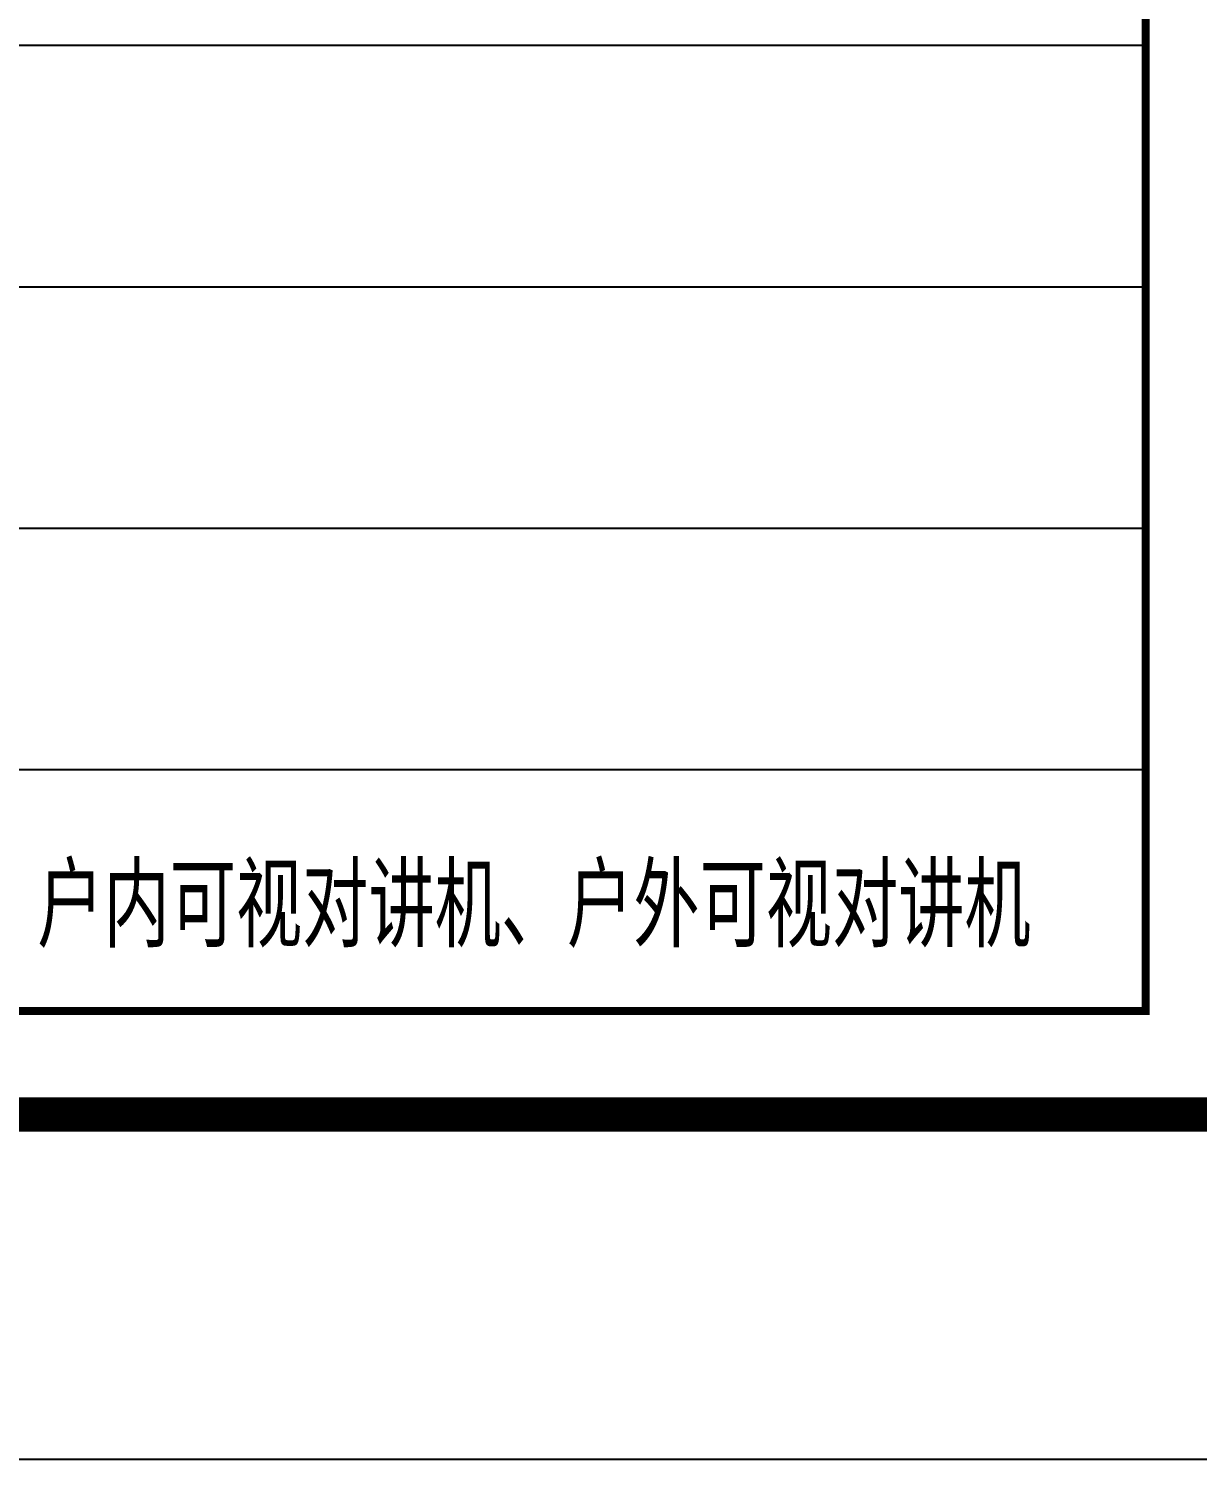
# Model space of a CAD drawing. Extents: x -518115 to 790560, y -210384 to 1628073.
# Drawn here: x 419362 to 422751, y 256415 to 260564 of the extents above; entities that cross this region are included whole.
import ezdxf

# ---------------------------------------------------------------- set-up
doc = ezdxf.new("R2010")
doc.units = 0
doc.header["$LTSCALE"] = 1000
doc.header["$MEASUREMENT"] = 0
for name, color, linetype in [('C-Sheet-图框', 101, 'Continuous'), ('PUB_TEXT', 4, 'Continuous'), ('图框', 140, 'Continuous')]:
    doc.layers.add(name, color=color, linetype=linetype)
doc.layers.add('yichutu', color=7, linetype='Continuous', true_color=0xffffff, plot=False)
doc.styles.add('房间名称', font='TSSDENG', dxfattribs={"width": 0.8, "bigfont": 'HZTXT'})

# ---------------------------------------------------------------- blocks, each defined once
blk = doc.blocks.new('yct-841-594-84100-59399.9999999999-100-1000.0')
at = {"color": 7, "true_color": 0xffffff}
blk.add_lwpolyline([(0, -3549.1), (80357.9, -3549.1), (80357.9, 0), (0, 0)], close=True, dxfattribs=at)
at = {"layer": 'yichutu', "color": 7, "true_color": 0xffffff}
blk.add_lwpolyline([(0, 0), (0, 59400), (84100, 59400), (84100, 0)], close=True, dxfattribs=at)
blk = doc.blocks.new('TK')
at = {"layer": '图框'}
blk.add_lwpolyline([(465375, 548713.7), (549475, 548713.7), (549475, 489313.7), (465375, 489313.7)], close=True, dxfattribs=at)
blk.add_lwpolyline([(465375, 548713.7), (549475, 548713.7), (549475, 489313.7), (465375, 489313.7)], close=True, dxfattribs=at)
at = {"layer": '图框', "const_width": 100}
blk.add_lwpolyline([(548475, 490313.7), (548475, 547713.7), (467875, 547713.7), (467875, 490313.7)], close=True, dxfattribs=at)

msp = doc.modelspace()

# ---------------------------------------------------------------- linework, layer by layer
at = {"layer": 'C-Sheet-图框', "color": 0}
for p, q in [((409114.1, 260515.2), (422601, 260515.2)), ((409114.1, 259815.2), (422601, 259815.2)), ((409114.1, 259115.2), (422601, 259115.2)), ((409114.1, 258415.2), (422601, 258415.2))]:
    msp.add_line(p, q, dxfattribs=at)
at = {"layer": 'C-Sheet-图框', "color": 0, "const_width": 24}
msp.add_lwpolyline([(409114.1, 257715.2), (409114.1, 264715.2), (422601, 264715.2), (422601, 257715.2), (409114.1, 257715.2)], dxfattribs=at)

# ---------------------------------------------------------------- block references
msp.add_blockref('TK', (-59060.9, -232898.5))
at = {"layer": 'yichutu'}
msp.add_blockref('yct-841-594-84100-59399.9999999999-100-1000.0', (406314.1, 256415.2), dxfattribs=at)

# ---------------------------------------------------------------- texts
at = {"layer": 'PUB_TEXT', "style": '房间名称', "width": 0.8}
msp.add_text('户内强电箱、户内弱电箱、户内可视对讲机、户外可视对讲机', height=240, dxfattribs=at).set_placement((417083.6, 257899.8))

doc.saveas('drawing.dxf')
